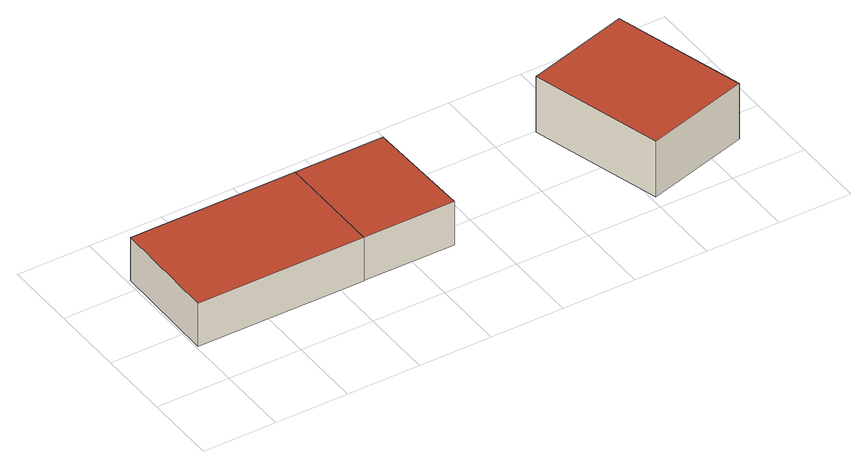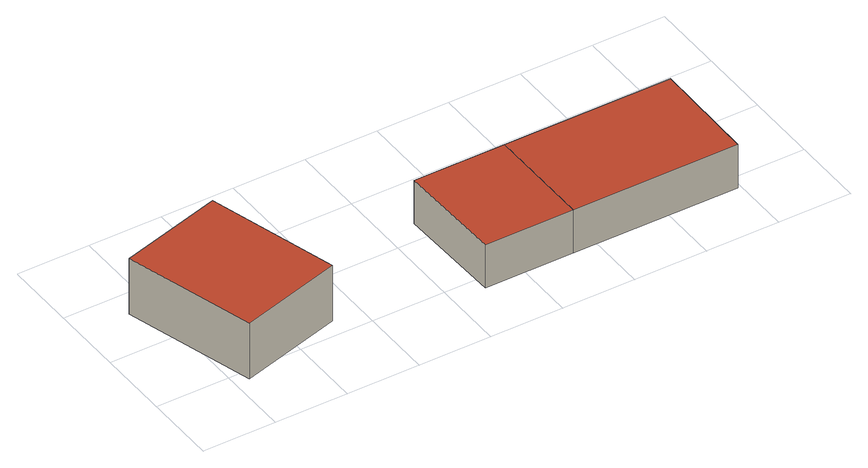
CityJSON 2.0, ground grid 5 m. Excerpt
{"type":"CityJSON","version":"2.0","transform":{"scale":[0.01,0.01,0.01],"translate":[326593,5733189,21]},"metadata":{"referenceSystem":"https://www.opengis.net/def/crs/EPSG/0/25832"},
"CityObjects":{
"building1":{"type":"Building","attributes":{"Geometrietyp2DReferenz":"3000","Gemeindeschluessel":"05170012","function":"31001_2720","roofType":"1000","measuredHeight":3.2},"address":[{"country":"Germany","locality":"Hamminkeln","thoroughfareNumber":"8","thoroughfareName":"Alte Poststraße"}],"geometry":[{"type":"Solid","lod":"2","boundaries":[[[[0,1,2,3]],[[4,5,1,0]],[[6,7,5,4]],[[3,2,7,6]],[[4,0,3,6]],[[1,5,7,2]]]],"semantics":{"surfaces":[{"type":"WallSurface"},{"type":"RoofSurface"},{"type":"GroundSurface"}],"values":[[0,0,0,0,1,2]]}}]},
"building2":{"type":"Building","attributes":{"Geometrietyp2DReferenz":"3000","Gemeindeschluessel":"05170012","function":"31001_2720","roofType":"1000","measuredHeight":3.19},"address":[{"country":"Germany","locality":"Hamminkeln","thoroughfareNumber":"8","thoroughfareName":"Alte Poststraße"}],"geometry":[{"type":"Solid","lod":"2","boundaries":[[[[8,9,10,4]],[[11,12,9,8]],[[6,13,12,11]],[[4,10,13,6]],[[11,8,4,6]],[[9,12,13,10]]]],"semantics":{"surfaces":[{"type":"WallSurface"},{"type":"RoofSurface"},{"type":"GroundSurface"}],"values":[[0,0,0,0,1,2]]}}]},
"building3":{"type":"Building","attributes":{"Geometrietyp2DReferenz":"3000","Gemeindeschluessel":"05170012","function":"51009_1610","roofType":"1000","measuredHeight":4.11},"geometry":[{"type":"Solid","lod":"2","boundaries":[[[[14,15,16,17]],[[18,19,15,14]],[[20,21,19,18]],[[17,16,21,20]],[[18,14,17,20]],[[15,19,21,16]]]],"semantics":{"surfaces":[{"type":"WallSurface"},{"type":"RoofSurface"},{"type":"GroundSurface"}],"values":[[0,0,0,0,1,2]]}}]}
},
"vertices":[
[22,1092,338],[22,1092,18],[12,353,18],[12,353,338],[1165,1092,338],[1165,1092,18],[1165,351,338],[1165,351,18],
[1777,1092,338],[1777,1092,19],[1165,1092,19],[1795,350,338],[1795,350,19],[1165,351,19],
[3696,230,486],[3696,230,75],[3443,1130,75],[3443,1130,486],[2988,32,486],[2988,32,75],[2735,931,486],[2735,931,75]
]}
